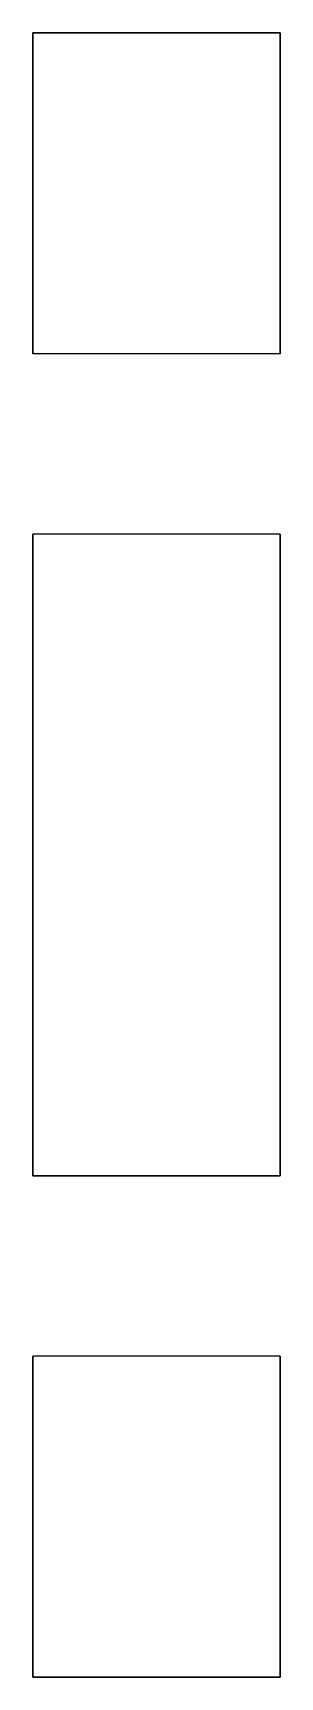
# Model space of a CAD drawing. Header units: millimetres. Extents: x 95 to 101, y 150 to 190.
import ezdxf

# ---------------------------------------------------------------- set-up
doc = ezdxf.new("R2010")
doc.units = ezdxf.units.MM

msp = doc.modelspace()

# ---------------------------------------------------------------- linework, layer by layer
for points in [[(95, 190), (95, 182.194)], [(95, 182.191), (95, 190)], [(95, 190), (95, 190)], [(95, 190), (101, 190)], [(101, 190), (95, 190)], [(101, 190), (101, 182.194)], [(101, 182.191), (101, 190)], [(101, 190), (101, 190)], [(95, 182.191), (95, 182.192), (95, 182.192), (95, 182.192), (95, 182.192), (95, 182.192), (95, 182.192), (95, 182.192), (95, 182.192), (95, 182.192), (95, 182.192), (95, 182.192), (95, 182.193), (95, 182.193), (95, 182.193), (95, 182.193), (95, 182.193), (95, 182.193), (95, 182.193), (95, 182.193), (95, 182.193), (95, 182.193), (95, 182.194), (95, 182.194), (95, 182.194)], [(101, 182.194), (95, 182.194)], [(101, 182.191), (95, 182.191)], [(101, 182.191), (101, 182.192), (101, 182.192), (101, 182.192), (101, 182.192), (101, 182.192), (101, 182.192), (101, 182.192), (101, 182.192), (101, 182.192), (101, 182.192), (101, 182.192), (101, 182.193), (101, 182.193), (101, 182.193), (101, 182.193), (101, 182.193), (101, 182.193), (101, 182.193), (101, 182.193), (101, 182.193), (101, 182.193), (101, 182.194), (101, 182.194), (101, 182.194)], [(95, 162.191), (95, 177.809)], [(95, 177.806), (95, 177.806), (95, 177.806), (95, 177.807), (95, 177.807), (95, 177.807), (95, 177.807), (95, 177.807), (95, 177.807), (95, 177.807), (95, 177.807), (95, 177.807), (95, 177.807), (95, 177.808), (95, 177.808), (95, 177.808), (95, 177.808), (95, 177.808), (95, 177.808), (95, 177.808), (95, 177.808), (95, 177.808), (95, 177.808), (95, 177.808), (95, 177.809)], [(101, 177.809), (95, 177.809)], [(95, 177.806), (95, 162.194)], [(101, 177.806), (95, 177.806)], [(101, 162.191), (101, 177.809)], [(101, 177.806), (101, 177.806), (101, 177.806), (101, 177.807), (101, 177.807), (101, 177.807), (101, 177.807), (101, 177.807), (101, 177.807), (101, 177.807), (101, 177.807), (101, 177.807), (101, 177.807), (101, 177.808), (101, 177.808), (101, 177.808), (101, 177.808), (101, 177.808), (101, 177.808), (101, 177.808), (101, 177.808), (101, 177.808), (101, 177.808), (101, 177.808), (101, 177.809)], [(101, 177.806), (101, 162.194)], [(95, 162.191), (95, 162.192), (95, 162.192), (95, 162.192), (95, 162.192), (95, 162.192), (95, 162.192), (95, 162.192), (95, 162.192), (95, 162.192), (95, 162.192), (95, 162.192), (95, 162.193), (95, 162.193), (95, 162.193), (95, 162.193), (95, 162.193), (95, 162.193), (95, 162.193), (95, 162.193), (95, 162.193), (95, 162.193), (95, 162.194), (95, 162.194), (95, 162.194)], [(101, 162.194), (95, 162.194)], [(95, 162.191), (101, 162.191)], [(101, 162.191), (101, 162.192), (101, 162.192), (101, 162.192), (101, 162.192), (101, 162.192), (101, 162.192), (101, 162.192), (101, 162.192), (101, 162.192), (101, 162.192), (101, 162.192), (101, 162.193), (101, 162.193), (101, 162.193), (101, 162.193), (101, 162.193), (101, 162.193), (101, 162.193), (101, 162.193), (101, 162.193), (101, 162.193), (101, 162.194), (101, 162.194), (101, 162.194)], [(95, 150), (95, 157.809)], [(95, 157.806), (95, 157.806), (95, 157.806), (95, 157.807), (95, 157.807), (95, 157.807), (95, 157.807), (95, 157.807), (95, 157.807), (95, 157.807), (95, 157.807), (95, 157.807), (95, 157.807), (95, 157.808), (95, 157.808), (95, 157.808), (95, 157.808), (95, 157.808), (95, 157.808), (95, 157.808), (95, 157.808), (95, 157.808), (95, 157.808), (95, 157.808), (95, 157.809)], [(101, 157.809), (95, 157.809)], [(95, 157.806), (95, 150)], [(101, 157.806), (95, 157.806)], [(101, 150), (101, 157.809)], [(101, 157.806), (101, 157.806), (101, 157.806), (101, 157.807), (101, 157.807), (101, 157.807), (101, 157.807), (101, 157.807), (101, 157.807), (101, 157.807), (101, 157.807), (101, 157.807), (101, 157.807), (101, 157.808), (101, 157.808), (101, 157.808), (101, 157.808), (101, 157.808), (101, 157.808), (101, 157.808), (101, 157.808), (101, 157.808), (101, 157.808), (101, 157.808), (101, 157.809)], [(101, 157.806), (101, 150)], [(95, 150), (95, 150)], [(101, 150), (95, 150)], [(95, 150), (101, 150)], [(101, 150), (101, 150)]]:
    msp.add_lwpolyline(points)

doc.saveas('drawing.dxf')
